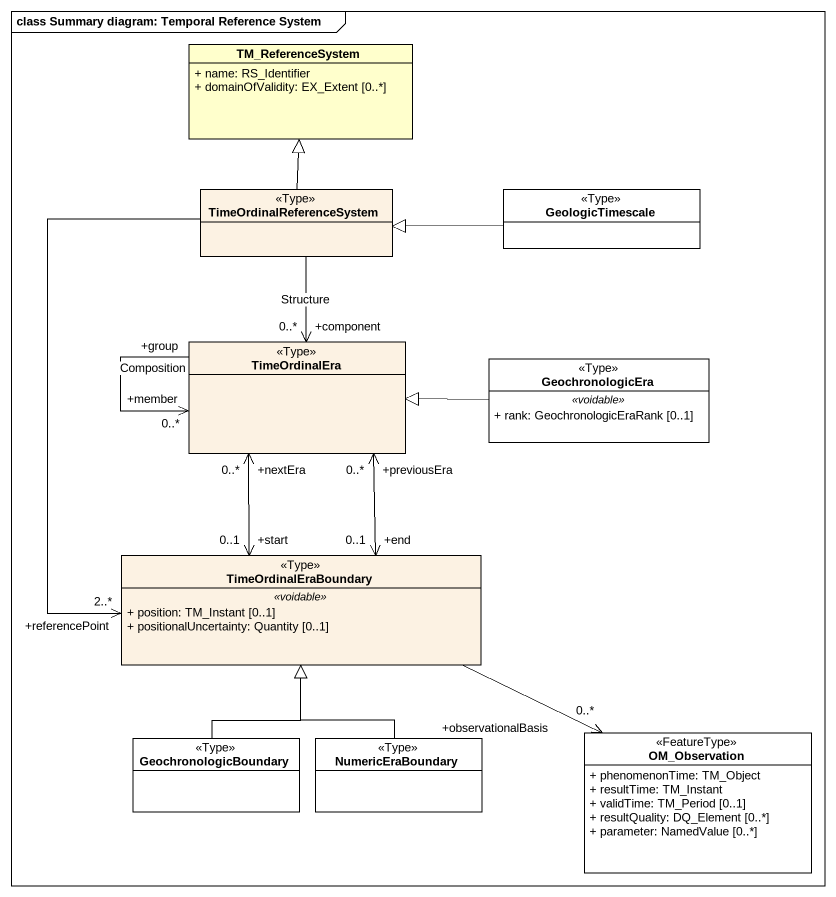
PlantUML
@startuml
mainframe class Summary diagram: Temporal Reference System
hide circle
hide empty members
skinparam classAttributeIconSize 0
class TM_ReferenceSystem {
  + name: RS_Identifier
  + domainOfValidity: EX_Extent [0..*]
}
class TimeOrdinalReferenceSystem <<Type>> #FCF2E3
class GeologicTimescale <<Type>> #FFFFFF
class TimeOrdinalEra <<Type>> #FCF2E3
class GeochronologicEra <<Type>> #FFFFFF {
  .. <<voidable>> ..
  + rank: GeochronologicEraRank [0..1]
}
class TimeOrdinalEraBoundary <<Type>> #FCF2E3 {
  .. <<voidable>> ..
  + position: TM_Instant [0..1]
  + positionalUncertainty: Quantity [0..1]
}
class GeochronologicBoundary <<Type>> #FFFFFF
class NumericEraBoundary <<Type>> #FFFFFF
class OM_Observation <<FeatureType>> #FFFFFF {
  + phenomenonTime: TM_Object
  + resultTime: TM_Instant
  + validTime: TM_Period [0..1]
  + resultQuality: DQ_Element [0..*]
  + parameter: NamedValue [0..*]
}
TimeOrdinalReferenceSystem -up-|> TM_ReferenceSystem
TimeOrdinalReferenceSystem --> "+referencePoint\n2..*" TimeOrdinalEraBoundary
GeologicTimescale -left-|> TimeOrdinalReferenceSystem
TimeOrdinalEra "+component\n0..*" <-up- TimeOrdinalReferenceSystem : Structure
TimeOrdinalEra "+group" --> "+member\n0..*" TimeOrdinalEra : Composition
GeochronologicEra -left-|> TimeOrdinalEra
TimeOrdinalEraBoundary "+start\n0..1" <-up-> "+nextEra\n0..*" TimeOrdinalEra
TimeOrdinalEraBoundary "+end\n0..1" <-up-> "+previousEra\n0..*" TimeOrdinalEra
TimeOrdinalEraBoundary -right-> "+observationalBasis\n0..*" OM_Observation
GeochronologicBoundary -up-|> TimeOrdinalEraBoundary
NumericEraBoundary -up-|> TimeOrdinalEraBoundary
@enduml
